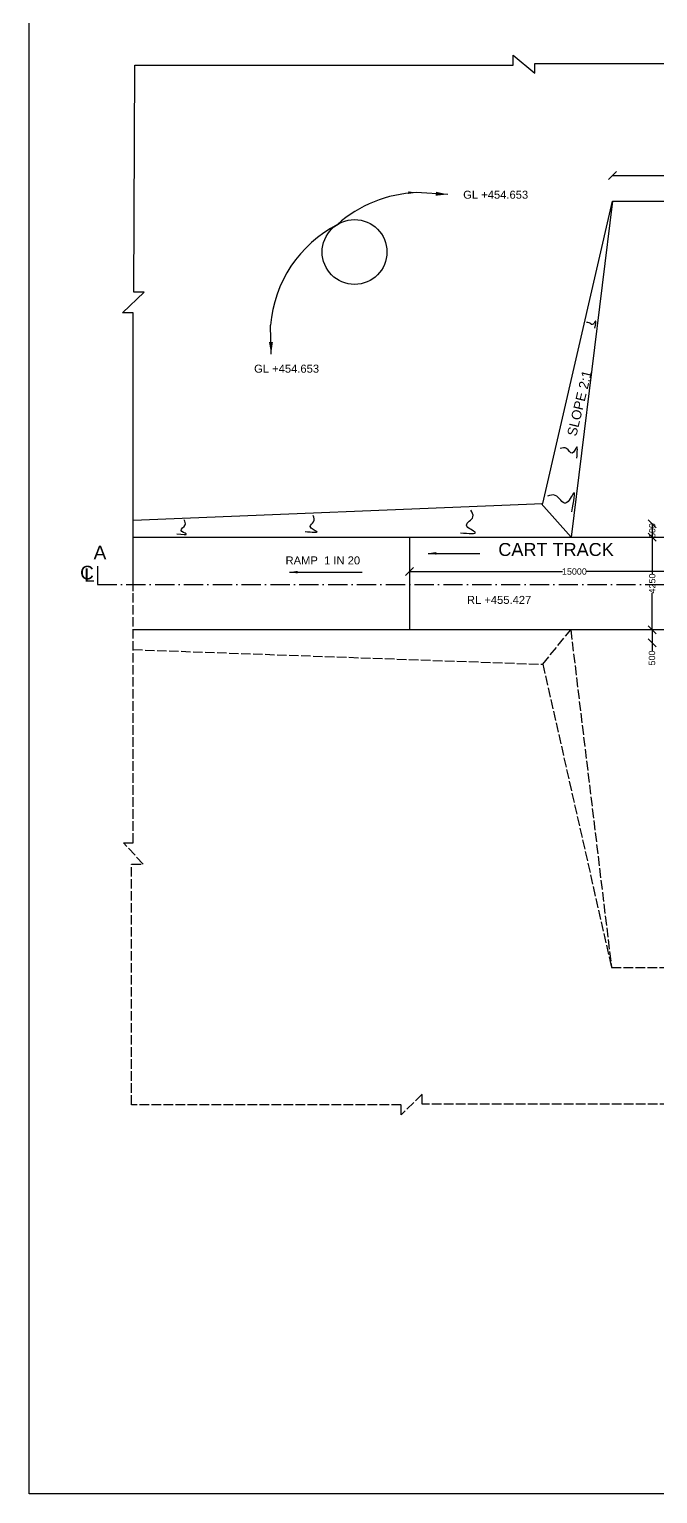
# Model space of a CAD drawing. Header units: millimetres. Extents: x -53232526 to -53209609, y 22137751 to 22152712.
# Drawn here: x -53232526 to -53228600, y 22137751 to 22146902 of the extents above; entities that cross this region are included whole.
import ezdxf

# ---------------------------------------------------------------- set-up
doc = ezdxf.new("R2010")
doc.units = ezdxf.units.MM
doc.header["$MEASUREMENT"] = 0
doc.linetypes.add('ACAD_ISO02W100', pattern=[15, 12, -3])
doc.linetypes.add('ACAD_ISO10W100', pattern=[18, 12, -3, 0, -3])
doc.layers.add('DRAWING', color=2, linetype='Continuous')
doc.layers.add('TEXT', color=7, linetype='Continuous')
doc.styles.get("Standard").update_dxf_attribs({"font": 'arial.ttf', "height": 40})
doc.dimstyles.get("Standard").update_dxf_attribs({"dimtxt": 50, "dimasz": 50, "dimexe": 0.18, "dimexo": 0.0625, "dimgap": 0.09, "dimtad": 0, "dimdec": 0, "dimzin": 0, "dimdsep": 46, "dimtxsty": 'Standard', "dimblk": 'OBLIQUE', "dimcen": 0.09, "dimse1": 1, "dimse2": 1, "dimadec": 0, "dimazin": 0, "dimtfac": 1, "dimtdec": 0, "dimtofl": 0, "dimtmove": 0, "dimatfit": 3, "dimfxl": 1, "dimtolj": 1, "dimtzin": 0, "dimarcsym": 0})

# ---------------------------------------------------------------- blocks, each defined once
blk = doc.blocks.new('_Oblique')
at = {"color": 0, "linetype": 'ByBlock', "lineweight": -2}
blk.add_line((-0.5, -0.5), (0.5, 0.5), dxfattribs=at)
blk = doc.blocks.new('*D90')
at = {"layer": 'Defpoints', "color": 0, "transparency": 16777216}
for p in [(-53227671.5, 22145987.5), (-53228882, 22145827.5), (-53227671.5, 22145827.5)]:
    blk.add_point(p, dxfattribs=at)
at = {"layer": 'TEXT', "color": 0, "lineweight": -2, "transparency": 16777216}
for p, q in [((-53228882, 22145987.5), (-53228336.8, 22145987.5)), ((-53227671.5, 22145987.5), (-53228216.8, 22145987.5))]:
    blk.add_line(p, q, dxfattribs=at)
at = {"layer": 'TEXT', "color": 0, "lineweight": -2, "transparency": 16777216, "xscale": 50, "yscale": 50, "zscale": 50, "rotation": 180}
blk.add_blockref('_Oblique', (-53228882, 22145987.5), dxfattribs=at)
at = {"layer": 'TEXT', "color": 0, "lineweight": -2, "transparency": 16777216, "xscale": 50, "yscale": 50, "zscale": 50}
blk.add_blockref('_Oblique', (-53227671.5, 22145987.5), dxfattribs=at)
at = {"layer": 'TEXT', "color": 0, "transparency": 16777216, "insert": (-53228276.8, 22145987.5), "char_height": 40, "attachment_point": 5}
blk.add_mtext('\\A1;8925', dxfattribs=at)
blk = doc.blocks.new('*D109')
at = {"layer": 'Defpoints', "color": 0, "transparency": 16777216}
for p in [(-53228567.5, 22143811), (-53228634.5, 22143728), (-53228567.5, 22143728)]:
    blk.add_point(p, dxfattribs=at)
at = {"layer": 'TEXT', "color": 0, "lineweight": -2, "transparency": 16777216}
blk.add_line((-53228634.5, 22143811), (-53228634.5, 22143728), dxfattribs=at)
at = {"layer": 'TEXT', "color": 0, "lineweight": -2, "transparency": 16777216, "xscale": 50, "yscale": 50, "zscale": 50}
for p, rotation in [((-53228634.5, 22143811), 90), ((-53228634.5, 22143728), 270)]:
    blk.add_blockref('_Oblique', p, dxfattribs=dict(at, rotation=rotation))
at = {"layer": 'TEXT', "color": 0, "transparency": 16777216, "insert": (-53228634.5, 22143769.5), "char_height": 40, "attachment_point": 5, "rotation": 90}
blk.add_mtext('\\A1;500', dxfattribs=at)
blk = doc.blocks.new('*D110')
at = {"layer": 'Defpoints', "color": 0, "transparency": 16777216}
for p in [(-53228634.5, 22143728), (-53228634.5, 22143149), (-53228634.5, 22143149)]:
    blk.add_point(p, dxfattribs=at)
at = {"layer": 'TEXT', "color": 0, "lineweight": -2, "transparency": 16777216}
for p, q in [((-53228634.5, 22143728), (-53228634.5, 22143499.1)), ((-53228634.5, 22143149), (-53228634.5, 22143378))]:
    blk.add_line(p, q, dxfattribs=at)
at = {"layer": 'TEXT', "color": 0, "lineweight": -2, "transparency": 16777216, "xscale": 50, "yscale": 50, "zscale": 50}
for p, rotation in [((-53228634.5, 22143728), 90), ((-53228634.5, 22143149), 270)]:
    blk.add_blockref('_Oblique', p, dxfattribs=dict(at, rotation=rotation))
at = {"layer": 'TEXT', "color": 0, "transparency": 16777216, "insert": (-53228634.5, 22143438.5), "char_height": 40, "attachment_point": 5, "rotation": 90}
blk.add_mtext('\\A1;4250', dxfattribs=at)
blk = doc.blocks.new('*D111')
at = {"layer": 'Defpoints', "color": 0, "transparency": 16777216}
for p in [(-53228567.5, 22143149), (-53228636, 22143067.5), (-53228567.5, 22143067.5)]:
    blk.add_point(p, dxfattribs=at)
at = {"layer": 'TEXT', "color": 0, "lineweight": -2, "transparency": 16777216}
for p, q in [((-53228636, 22143149), (-53228636, 22143067.5)), ((-53228636, 22143067.5), (-53228636, 22143017.5))]:
    blk.add_line(p, q, dxfattribs=at)
at = {"layer": 'TEXT', "color": 0, "lineweight": -2, "transparency": 16777216, "xscale": 50, "yscale": 50, "zscale": 50}
for p, rotation in [((-53228636, 22143149), 90), ((-53228636, 22143067.5), 270)]:
    blk.add_blockref('_Oblique', p, dxfattribs=dict(at, rotation=rotation))
at = {"layer": 'TEXT', "color": 0, "transparency": 16777216, "insert": (-53228636, 22142973.3), "char_height": 40, "attachment_point": 5, "rotation": 90}
blk.add_mtext('\\A1;500', dxfattribs=at)
blk = doc.blocks.new('*D112')
at = {"layer": 'Defpoints', "color": 0, "transparency": 16777216}
for p in [(-53230150.5, 22143514.5), (-53228091, 22143514.5), (-53228091, 22143513)]:
    blk.add_point(p, dxfattribs=at)
at = {"layer": 'TEXT', "color": 0, "lineweight": -2, "transparency": 16777216}
for p, q in [((-53230150.5, 22143513), (-53229194.2, 22143513)), ((-53228091, 22143513), (-53229047.4, 22143513))]:
    blk.add_line(p, q, dxfattribs=at)
at = {"layer": 'TEXT', "color": 0, "lineweight": -2, "transparency": 16777216, "xscale": 50, "yscale": 50, "zscale": 50, "rotation": 180}
blk.add_blockref('_Oblique', (-53230150.5, 22143513), dxfattribs=at)
at = {"layer": 'TEXT', "color": 0, "lineweight": -2, "transparency": 16777216, "xscale": 50, "yscale": 50, "zscale": 50}
blk.add_blockref('_Oblique', (-53228091, 22143513), dxfattribs=at)
at = {"layer": 'TEXT', "color": 0, "transparency": 16777216, "insert": (-53229120.8, 22143513), "char_height": 40, "attachment_point": 5}
blk.add_mtext('\\A1;15000', dxfattribs=at)

msp = doc.modelspace()

# ---------------------------------------------------------------- linework, layer by layer
at = {"layer": 'DRAWING', "color": 0}
for points in [[(-53231878, 22143391), (-53231878, 22145129.5), (-53231943.5, 22145129.5), (-53231807.5, 22145259.5), (-53231872.5, 22145259.5), (-53231866, 22146677.5)], [(-53231878, 22143834.5), (-53229317, 22143938), (-53228882, 22145827.5), (-53227671.5, 22145827.5), (-53227671.5, 22146687.5)], [(-53231866, 22146677.5), (-53229503, 22146677.5), (-53229503, 22146740.5), (-53229367.5, 22146627), (-53229367.5, 22146687.5), (-53226216.5, 22146687.5), (-53226216.5, 22146752), (-53226082.5, 22146627.5), (-53226082.5, 22146689.5), (-53222621, 22146689.5), (-53222621, 22146744), (-53222488.5, 22146623), (-53222488.5, 22146684.5), (-53220923.5, 22146684.5), (-53220923.5, 22145339.5), (-53220867.5, 22145339.5), (-53220986, 22145211.5), (-53220928.5, 22145211.5), (-53220928.5, 22143525)], [(-53228882, 22145827.5), (-53229141, 22143728), (-53229328.2, 22143937.6)], [(-53231878, 22143728), (-53220928.5, 22143728)], [(-53230150.5, 22143728), (-53230150.5, 22143149)], [(-53227926.5, 22143149), (-53231878, 22143149)]]:
    msp.add_lwpolyline(points, dxfattribs=at)
at = {"layer": 'DRAWING', "color": 0, "linetype": 'ACAD_ISO10W100', "ltscale": 10}
msp.add_lwpolyline([(-53232100, 22143547.5), (-53232100, 22143433), (-53220682.5, 22143433), (-53220682.5, 22143539.5)], dxfattribs=at)
at = {"layer": 'DRAWING', "color": 0, "linetype": 'ACAD_ISO02W100', "ltscale": 5}
for points in [[(-53220928.5, 22143525), (-53220928.5, 22141782.5), (-53220998.5, 22141782.5), (-53220877, 22141643), (-53220942.5, 22141643), (-53220942.5, 22140181.5), (-53222004.5, 22140181.5), (-53222004.5, 22140245.5), (-53222136, 22140122.5), (-53222136, 22140182.5), (-53225994.5, 22140182.5), (-53225994.5, 22140252.5), (-53226127, 22140126), (-53226127, 22140185.5), (-53230071, 22140185.5), (-53230071, 22140247), (-53230203, 22140119), (-53230203, 22140182), (-53231888, 22140182), (-53231888, 22141684.5), (-53231815.5, 22141684.5), (-53231936.5, 22141819), (-53231878, 22141819), (-53231878, 22143391)], [(-53229318.5, 22142934), (-53229144, 22143149), (-53228889, 22141040)], [(-53231878, 22143025.5), (-53229318.5, 22142934), (-53228889, 22141040), (-53224102.5, 22141040), (-53223659.5, 22142934), (-53220928.5, 22143030)]]:
    msp.add_lwpolyline(points, dxfattribs=at)
at = {"layer": 'DRAWING', "color": 0}
msp.add_circle((-53230494.1, 22145510), 202.5, dxfattribs=at)
for centre, radius, start, end in [((-53230077.2, 22145093.9), 787.5, 92.28021, 131.68887), ((-53230240.7, 22144989.5), 780.6, 117.4893, 175.39571)]:
    msp.add_arc(centre, radius, start, end, dxfattribs=at)
for points in [[(-53228993, 22145035), (-53228989.5, 22145078.5), (-53229009.5, 22145056), (-53229029.5, 22145068), (-53229044.5, 22145070.5)], [(-53229105.5, 22144222.5), (-53229107.5, 22144291.5), (-53229134.5, 22144253.5), (-53229170, 22144282), (-53229209, 22144282)], [(-53229136, 22143886.5), (-53229126, 22144002.5), (-53229175.5, 22143940.5), (-53229240, 22143989), (-53229289.5, 22143984)], [(-53231604, 22143749), (-53231545.5, 22143748.5), (-53231577.5, 22143770.5), (-53231552.5, 22143804.5), (-53231557.5, 22143835.5)], [(-53230802.5, 22143763.5), (-53230730, 22143763), (-53230772, 22143794), (-53230750, 22143824.5), (-53230752.5, 22143864)], [(-53229833, 22143755.5), (-53229740, 22143758.5), (-53229794.5, 22143802.5), (-53229754.5, 22143855), (-53229767.5, 22143896)]]:
    msp.add_spline(points, degree=3, dxfattribs=at)
at = {"layer": 'TEXT', "color": 0}
msp.add_lwpolyline([(-53209609.2, 22137751.1), (-53232526, 22137751.1), (-53232526, 22152711.5), (-53209609.2, 22152711.5)], close=True, dxfattribs=at)

# ---------------------------------------------------------------- texts
for s, height, p in [('GL +454.653', 50, (-53229815.5, 22145843)), ('GL +454.653', 50, (-53231121.6, 22144756)), ('A', 85, (-53232124.1, 22143590.1)), ('CART TRACK ', 80.835, (-53229596.2, 22143610.7)), ('RAMP  1 IN 20', 50, (-53230925.1, 22143557.9)), ('C', 85, (-53232208.6, 22143464.2)), ('L', 85, (-53232183.1, 22143449.4)), ('RL +455.427', 50, (-53229792.1, 22143311.2))]:
    msp.add_text(s, height=height, dxfattribs=at).set_placement(p)
msp.add_text('SLOPE 2:1', height=59.84, rotation=76.4975, dxfattribs=at).set_placement((-53229109.2, 22144355.1))
at = {"layer": 'TEXT', "insert": (-53230446.9, 22143534.5), "char_height": 50, "width": 410, "attachment_point": 1}
msp.add_mtext('\\A1;', dxfattribs=at)

# ---------------------------------------------------------------- dimensions: what is measured, and where the dimension line sits
at = {"layer": 'TEXT', "color": 0}
for base, p1, p2, text, picture, middle in [((-53227671.5, 22145987.5), (-53228882, 22145827.5), (-53227671.5, 22145827.5), '8925', '*D90', (-53228276.8, 22145987.5)), ((-53228091, 22143513), (-53230150.5, 22143514.5), (-53228091, 22143514.5), '15000', '*D112', (-53229120.8, 22143513))]:
    dim = msp.add_linear_dim(base=base, p1=p1, p2=p2, text=text, dimstyle='Standard', override={"dimtxt": 40}, dxfattribs=at)
    dim.commit()
    dim.dimension.update_dxf_attribs({"geometry": picture, "text_midpoint": middle})
dim = msp.add_linear_dim(base=(-53228634.5, 22143728), p1=(-53228567.5, 22143811), p2=(-53228567.5, 22143728), angle=90, text='500', dimstyle='Standard', override={"dimtxt": 40}, dxfattribs=at)
dim.commit()
dim.dimension.update_dxf_attribs({"geometry": '*D109', "text_midpoint": (-53228634.5, 22143769.5), "dimtype": 160})
for base, p1, p2, text, picture, middle in [((-53228634.5, 22143149), (-53228634.5, 22143728), (-53228634.5, 22143149), '4250', '*D110', (-53228634.5, 22143438.5)), ((-53228636, 22143067.5), (-53228567.5, 22143149), (-53228567.5, 22143067.5), '500', '*D111', (-53228636, 22142973.3))]:
    dim = msp.add_linear_dim(base=base, p1=p1, p2=p2, angle=90, text=text, dimstyle='Standard', override={"dimtxt": 40}, dxfattribs=at)
    dim.commit()
    dim.dimension.update_dxf_attribs({"geometry": picture, "text_midpoint": middle})

# ---------------------------------------------------------------- leaders
at = {"layer": 'DRAWING', "color": 0}
for points in [[(-53229911.5, 22145870), (-53230108.6, 22145880.8)], [(-53231015, 22144872), (-53231018.8, 22145052.2)]]:
    msp.add_leader(points, dimstyle='Standard', override={"dimasz": 75, "dimgap": 0.09, "dimtad": 0}, dxfattribs=at)
at = {"layer": 'TEXT', "color": 0}
for points in [[(-53230108.6, 22145880.8), (-53230108.6, 22145880.8)], [(-53230033.5, 22143627), (-53229710.5, 22143627)], [(-53230900, 22143509.5), (-53230447, 22143509.5)]]:
    msp.add_leader(points, dimstyle='Standard', override={"dimgap": 0.09, "dimtad": 0}, dxfattribs=at)

doc.saveas('drawing.dxf')
